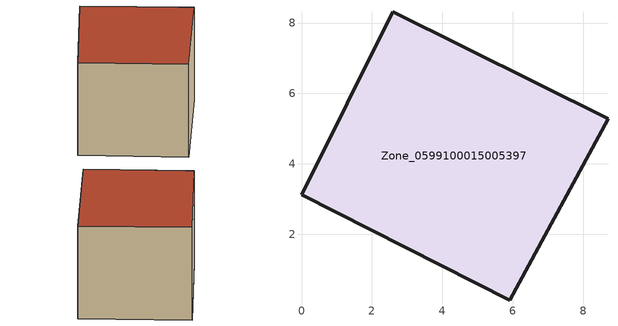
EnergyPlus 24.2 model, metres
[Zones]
Zone_0599100015005397
 floor ground (C_G): 8.71,5.27 5.91,0.12 0,3.13 2.6,8.32 z1.17
 wall outside (C_F): 0,3.13 5.91,0.12 8.71,5.27 2.6,8.32 0,3.13 z1.17:7.97
 roof outside (C_R): 5.91,0.12 8.71,5.27 2.6,8.32 0,3.13 z7.97
[BUILDING]
Pand.0599100015005397: North Axis=0; Terrain=City; Loads Convergence Tolerance Value=0.04; Temperature Convergence Tolerance Value=0.4; Solar Distribution=FullExterior; Maximum Number of Warmup Days=25; Minimum Number of Warmup Days=1
[Site:Location]
Rotterdam.The.Hague.AP_ZH_NLD Design_Conditions: Latitude=51.96; Longitude=4.45; Time Zone=1; Elevation=-4.5
[SITE:GROUNDTEMPERATURE:BUILDINGSURFACE]
18, 18, 18, 18, 18, 18, 18, 18, 18, 18, 18, 18
[MATERIAL] Thermal Absorptance=0.9; Solar Absorptance=0.7; Visible Absorptance=0.7
Name | Roughness | Thickness | Conductivity | Density | Specific Heat
G.TC.1946-1964 | MediumSmooth | 0.15 | 1 | 540 | 1210
F.TC.1946-1964 | Rough | 0.3 | 0.857143 | 1920 | 840
R.TC.1946-1964 | MediumRough | 0.2 | 0.235294 | 1500 | 1000
[CONSTRUCTION]
C_G: G.TC.1946-1964
C_F: F.TC.1946-1964
C_R: R.TC.1946-1964
[ZONE]
Zone_0599100015005397: Type=1; Multiplier=1; Ceiling Height=Autocalculate; Volume=Autocalculate; Floor Area=autocalculate; Part of Total Floor Area=Yes
[ZONEINFILTRATION:DESIGNFLOWRATE]
Infil_Zone_0599100015005397: Zone or ZoneList or Space or SpaceList=Zone_0599100015005397; Schedule=AlwaysOn; Design Flow Rate Calculation Method=Flow/Area; Flow Rate per Floor Area=0.003; Constant Term Coefficient=1; Temperature Term Coefficient=0; Velocity Term Coefficient=0; Velocity Squared Term Coefficient=0
[HVACTEMPLATE:ZONE:IDEALLOADSAIRSYSTEM]
Zone_0599100015005397: Maximum Heating Supply Air Temperature=50; Minimum Cooling Supply Air Temperature=13; Maximum Heating Supply Air Humidity Ratio=0.0156; Minimum Cooling Supply Air Humidity Ratio=0.0077; Heating Limit=NoLimit; Cooling Limit=NoLimit; Dehumidification Control Type=ConstantSensibleHeatRatio; Cooling Sensible Heat Ratio=0.7; Dehumidification Setpoint=60; Humidification Control Type=None; Humidification Setpoint=30; Outdoor Air Method=None; Outdoor Air Flow Rate per Person=0.00944; Outdoor Air Flow Rate per Zone Floor Area=0; Outdoor Air Flow Rate per Zone=0; Demand Controlled Ventilation Type=None; Outdoor Air Economizer Type=NoEconomizer; Heat Recovery Type=None; Sensible Heat Recovery Effectiveness=0.7; Latent Heat Recovery Effectiveness=0.65
[ZONECONTROL:THERMOSTAT]
ThermostatControl_Zone_0599100015005397: Zone or ZoneList=Zone_0599100015005397; Control Type Schedule=DualSetpointControlType; Control 1=Thermostat_Zone_0599100015005397; Temperature Difference Between Cutout And Setpoint=0
[THERMOSTATSETPOINT:DUALSETPOINT]
Thermostat_Zone_0599100015005397: Heating Setpoint Temperature Schedule=HeatingSetpoint_Zone_0599100015005397; Cooling Setpoint Temperature Schedule=CoolingSetpoint_Zone_0599100015005397
[SCHEDULE:COMPACT]
HeatingSetpoint_Zone_0599100015005397: Through: 12/31, For: AllDays, Until: 24:00, 21
CoolingSetpoint_Zone_0599100015005397: Through: 12/31, For: AllDays, Until: 24:00, 24
DualSetpointControlType: Through: 12/31, For: AllDays, Until: 24:00, 4
AlwaysOn: Through: 12/31, For: AllDays, Until: 24:00, 1
